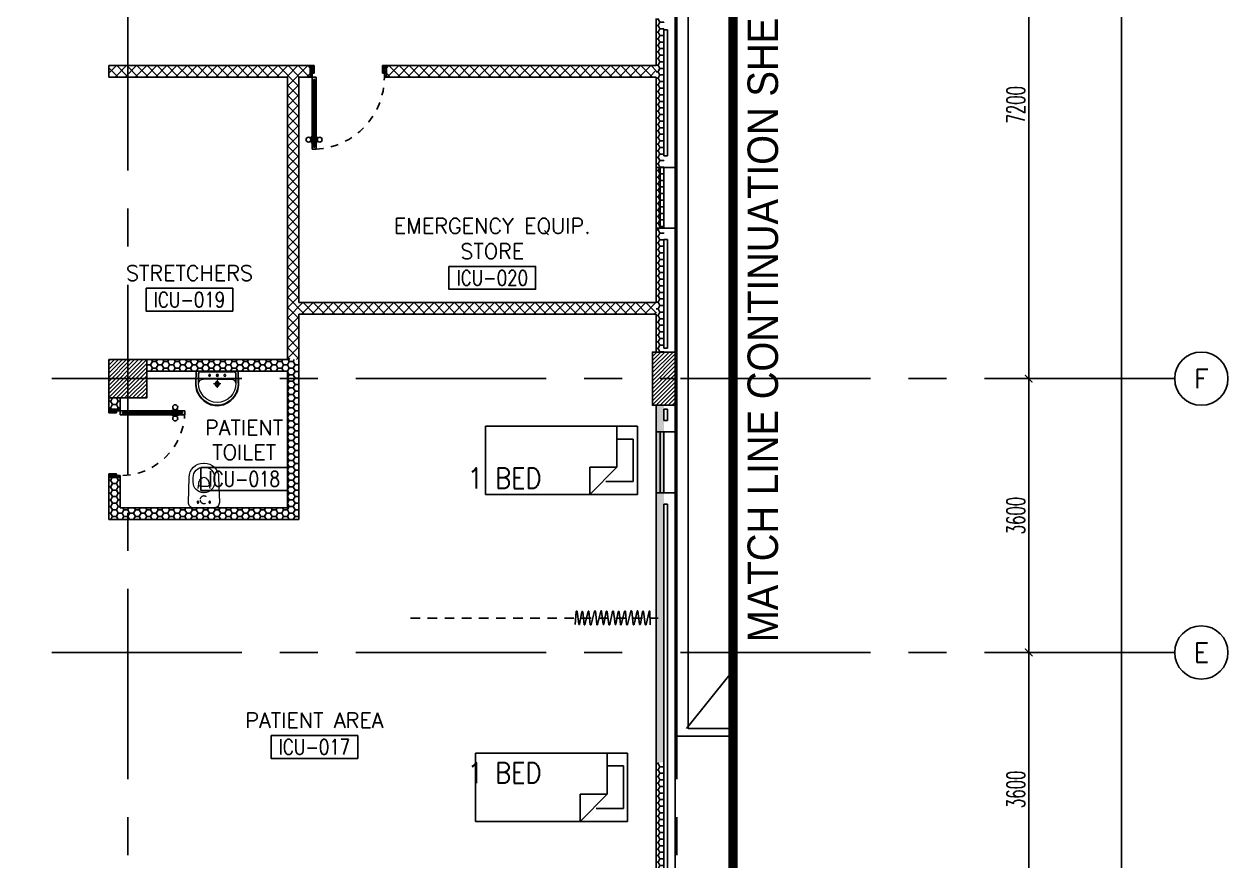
# Model space of a CAD drawing. Extents: x 275967.8 to 276060, y 57291.9 to 57371.4.
# Drawn here: x 276044.21 to 276060.05, y 57306.82 to 57317.82 of the extents above; entities that cross this region are included whole.
import ezdxf
from ezdxf.enums import TextEntityAlignment as Align

# ---------------------------------------------------------------- set-up
doc = ezdxf.new("R2010")
doc.units = 0
doc.header["$MEASUREMENT"] = 0
doc.header["$PDMODE"] = 34
for name, pattern in [('CENTER2', [1.125, 0.75, -0.125, 0.125, -0.125]), ('CENTERX2', [4, 2.5, -0.5, 0.5, -0.5]), ('DASHED', [0.75, 0.5, -0.25]), ('HIDDEN', [0.375, 0.25, -0.125]), ('HIDDEN2', [0.1875, 0.125, -0.0625])]:
    doc.linetypes.add(name, pattern=pattern)
doc.layers.get('0').update_dxf_attribs({"linetype": 'CONTINUOUS'})
doc.layers.get('DEFPOINTS').update_dxf_attribs({"linetype": 'CONTINUOUS'})
for name, color, linetype in [('A_CUBICLE_CURTAINS', 4, 'HIDDEN'), ('AX-CR', 2, 'CONTINUOUS'), ('AX-DIM', 4, 'CONTINUOUS'), ('AX-TXT', 2, 'CONTINUOUS'), ('AXES', 11, 'CENTERX2'), ('COL', 5, 'CONTINUOUS'), ('D_CURTAIN', 11, 'HIDDEN'), ('DOOR', 7, 'CONTINUOUS'), ('ELEV', 2, 'CONTINUOUS'), ('FIX', 3, 'CONTINUOUS'), ('FUR', 4, 'CONTINUOUS'), ('HAT', 8, 'CONTINUOUS'), ('INSUL', 4, 'CONTINUOUS'), ('RM-BOX', 4, 'CONTINUOUS'), ('RM-NAME', 2, 'CONTINUOUS'), ('RM-NO', 2, 'CONTINUOUS'), ('ROOF', 7, 'CONTINUOUS'), ('RS20', 9, 'CONTINUOUS'), ('SHAFT', 3, 'CONTINUOUS'), ('TXT1', 2, 'CONTINUOUS'), ('WALL', 2, 'CONTINUOUS'), ('WallType', 11, 'CONTINUOUS'), ('WallType2', 3, 'CONTINUOUS'), ('WIN', 3, 'CONTINUOUS')]:
    doc.layers.add(name, color=color, linetype=linetype)
doc.styles.add('ROMANS', font='ROMANS.shx', dxfattribs={"width": 0.6})
doc.styles.add('RS20', font='ROMANS.shx', dxfattribs={"height": 0.2})
doc.styles.add('TTXT', font='swisse.ttf', dxfattribs={"width": 0.6})
doc.dimstyles.new('STANDARD in', dxfattribs={"dimtxt": 0.24, "dimasz": 0.1, "dimexe": 0.07, "dimexo": 0.05, "dimgap": 0.05, "dimtad": 1, "dimdec": 0, "dimlfac": 1000, "dimzin": 0, "dimdsep": 46, "dimtxsty": 'ROMANS', "dimblk": 'ARCHTICK', "dimcen": 0.05, "dimdle": 0.05, "dimclrd": 4, "dimclre": 4, "dimclrt": 2, "dimadec": 0, "dimazin": 0, "dimtfac": 1, "dimtdec": 0, "dimtmove": 2, "dimatfit": 3, "dimfxl": 0, "dimtolj": 1, "dimtzin": 0, "dimarcsym": 0})
pattern_1 = [(0, (0, 0), (0.075, 0.04330127), [0.05, -0.1]), (120, (0, 0), (-0.074999999836, 0.043301270284), [0.05, -0.1]), (60, (0, 0), (1.64e-10, 0.086602540284), [-0.1, 0.05])]

# ---------------------------------------------------------------- blocks, each defined once
blk = doc.blocks.new('*X21')
at = {"color": 0}
for p, q in [((84179, 132651), (84678, 133150)), ((84179, 132704), (84625, 133150)), ((84179, 132757), (84571, 133150)), ((84179, 132810), (84518, 133150)), ((84179, 132864), (84465, 133150)), ((84179, 132917), (84412, 133150)), ((84179, 132970), (84359, 133150)), ((84179, 133023), (84306, 133150)), ((84179, 133076), (84253, 133150)), ((84179, 133129), (84200, 133150)), ((84231, 132650), (84679, 133098)), ((84284, 132650), (84679, 133045)), ((84337, 132650), (84679, 132992)), ((84390, 132650), (84679, 132939)), ((84443, 132650), (84679, 132886)), ((84496, 132650), (84679, 132833)), ((84549, 132650), (84679, 132780)), ((84602, 132650), (84679, 132727)), ((84655, 132650), (84679, 132674))]:
    blk.add_line(p, q, dxfattribs=at)
blk = doc.blocks.new('COL50')
at = {"layer": 'COL'}
blk.add_lwpolyline([(-250, 250), (-250, -250), (250, -250), (250, 250)], close=True, dxfattribs=at)
blk = doc.blocks.new('_ARCHTICK')
at = {"color": 0, "linetype": 'ByBlock', "const_width": 0.15}
blk.add_lwpolyline([(-0.5, -0.5), (0.5, 0.5)], dxfattribs=at)
blk = doc.blocks.new('*D152')
at = {"layer": 'AX-DIM', "color": 4, "lineweight": -2, "ltscale": 0.3}
for p, q in [((276058.645, 57357.883), (276058.645, 57298.463)), ((276056.803, 57357.833), (276058.715, 57357.833)), ((276054.365, 57298.513), (276058.715, 57298.513))]:
    blk.add_line(p, q, dxfattribs=at)
at = {"layer": 'DEFPOINTS', "color": 0, "ltscale": 0.3}
for p in [(276056.753, 57357.833), (276054.315, 57298.513), (276058.645, 57298.513)]:
    blk.add_point(p, dxfattribs=at)
at = {"layer": 'AX-DIM', "color": 4, "lineweight": -2, "ltscale": 0.3, "xscale": 0.1, "yscale": 0.1, "zscale": 0.1}
for p, rotation in [((276058.645, 57357.833), 90), ((276058.645, 57298.513), 270)]:
    blk.add_blockref('_ARCHTICK', p, dxfattribs=dict(at, rotation=rotation))
at = {"layer": 'AX-DIM', "color": 2, "ltscale": 0.3, "insert": (276058.475, 57328.173), "char_height": 0.24, "attachment_point": 5, "rotation": 90, "style": 'ROMANS'}
blk.add_mtext('\\A1;59320', dxfattribs=at)
blk = doc.blocks.new('*D146')
at = {"layer": 'AX-DIM', "color": 4, "lineweight": -2, "ltscale": 0.3}
for p, q in [((276057.075, 57320.363), (276057.495, 57320.363)), ((276057.425, 57320.413), (276057.425, 57313.113)), ((276057.075, 57313.163), (276057.495, 57313.163))]:
    blk.add_line(p, q, dxfattribs=at)
at = {"layer": 'DEFPOINTS', "color": 0, "ltscale": 0.3}
for p in [(276057.025, 57320.363), (276057.025, 57313.163), (276057.425, 57313.163)]:
    blk.add_point(p, dxfattribs=at)
at = {"layer": 'AX-DIM', "color": 4, "lineweight": -2, "ltscale": 0.3, "xscale": 0.1, "yscale": 0.1, "zscale": 0.1}
for p, rotation in [((276057.425, 57320.363), 90), ((276057.425, 57313.163), 270)]:
    blk.add_blockref('_ARCHTICK', p, dxfattribs=dict(at, rotation=rotation))
at = {"layer": 'AX-DIM', "color": 2, "ltscale": 0.3, "insert": (276057.255, 57316.763), "char_height": 0.24, "attachment_point": 5, "rotation": 90, "style": 'ROMANS'}
blk.add_mtext('\\A1;7200', dxfattribs=at)
blk = doc.blocks.new('AXR')
at = {"layer": 'AX-CR'}
blk.add_circle((350, 0), 350, dxfattribs=at)
at = {"layer": 'AX-TXT', "style": 'ROMANS'}
blk.add_attdef('AX', text='', height=250, dxfattribs=at).set_placement((350, 0), align=Align.MIDDLE)
blk = doc.blocks.new('*D145')
at = {"layer": 'AX-DIM', "color": 4, "lineweight": -2, "ltscale": 0.3}
for p, q in [((276057.075, 57313.163), (276057.495, 57313.163)), ((276057.425, 57313.213), (276057.425, 57309.513)), ((276057.075, 57309.563), (276057.495, 57309.563))]:
    blk.add_line(p, q, dxfattribs=at)
at = {"layer": 'DEFPOINTS', "color": 0, "ltscale": 0.3}
for p in [(276057.025, 57313.163), (276057.025, 57309.563), (276057.425, 57309.563)]:
    blk.add_point(p, dxfattribs=at)
at = {"layer": 'AX-DIM', "color": 4, "lineweight": -2, "ltscale": 0.3, "xscale": 0.1, "yscale": 0.1, "zscale": 0.1}
for p, rotation in [((276057.425, 57313.163), 90), ((276057.425, 57309.563), 270)]:
    blk.add_blockref('_ARCHTICK', p, dxfattribs=dict(at, rotation=rotation))
at = {"layer": 'AX-DIM', "color": 2, "ltscale": 0.3, "insert": (276057.255, 57311.363), "char_height": 0.24, "attachment_point": 5, "rotation": 90, "style": 'ROMANS'}
blk.add_mtext('\\A1;3600', dxfattribs=at)
blk = doc.blocks.new('*D144')
at = {"layer": 'AX-DIM', "color": 4, "lineweight": -2, "ltscale": 0.3}
for p, q in [((276057.425, 57309.613), (276057.425, 57305.913)), ((276057.075, 57309.563), (276057.495, 57309.563)), ((276057.075, 57305.963), (276057.495, 57305.963))]:
    blk.add_line(p, q, dxfattribs=at)
at = {"layer": 'DEFPOINTS', "color": 0, "ltscale": 0.3}
for p in [(276057.025, 57309.563), (276057.025, 57305.963), (276057.425, 57305.963)]:
    blk.add_point(p, dxfattribs=at)
at = {"layer": 'AX-DIM', "color": 4, "lineweight": -2, "ltscale": 0.3, "xscale": 0.1, "yscale": 0.1, "zscale": 0.1}
for p, rotation in [((276057.425, 57309.563), 90), ((276057.425, 57305.963), 270)]:
    blk.add_blockref('_ARCHTICK', p, dxfattribs=dict(at, rotation=rotation))
at = {"layer": 'AX-DIM', "color": 2, "ltscale": 0.3, "insert": (276057.255, 57307.763), "char_height": 0.24, "attachment_point": 5, "rotation": 90, "style": 'ROMANS'}
blk.add_mtext('\\A1;3600', dxfattribs=at)
blk = doc.blocks.new('C11')
at = {"layer": 'HAT'}
h = blk.add_hatch(dxfattribs=at)
h.set_pattern_fill('ANSI31', color=256, scale=300, style=0)
h.set_pattern_definition([(45, (-248556.182, -75061.005), (-26.5165043, 26.5165043), [])])
h.paths.add_polyline_path([(300, 700), (0, 700), (0, 350), (300, 350)])
h.paths.add_polyline_path([(300, 350), (0, 350), (0, 0), (300, 0)])
at = {"layer": 'COL'}
blk.add_lwpolyline([(300, 700), (300, 0), (0, 0), (0, 700)], close=True, dxfattribs=at)
blk = doc.blocks.new('DOOR90')
at = {"layer": 'DOOR', "color": 0, "linetype": 'ByBlock'}
for p, q in [((-150, 0), (-150, -25)), ((-150, 0), (0, 0)), ((0, -50), (0, 0)), ((-1000, -25), (-1000, -75)), ((-1000, -75), (-1000, -25)), ((-950, -25), (-1000, -25)), ((-950, -75), (-1000, -75)), ((-970, -42), (-970, -58)), ((-950, -42), (-970, -42)), ((-950, -58), (-970, -58)), ((-950, -25), (-950, -42)), ((-950, -58), (-950, -75)), ((-918, -25), (-918, -18)), ((-828, -18), (-918, -18)), ((-918, -75), (-918, -82)), ((-828, -82), (-918, -82)), ((-905, -18), (-905, -9)), ((-905, -9), (-840, -9)), ((-905, -18), (-840, -18)), ((-905, -82), (-905, -91)), ((-905, -82), (-840, -82)), ((-905, -91), (-840, -91)), ((-840, -18), (-840, -9)), ((-840, -82), (-840, -91)), ((-828, -25), (-828, -18)), ((-828, -75), (-828, -82)), ((-200, -42), (-200, -25)), ((-200, -25), (-150, -25)), ((-180, -42), (-200, -42)), ((-200, -75), (-200, -58)), ((-200, -58), (-180, -58)), ((-150, -75), (-200, -75)), ((-180, -58), (-180, -42)), ((-150, -75), (-150, -25)), ((-150, -25), (-100, -25)), ((-100, -25), (-100, -50)), ((-100, -50), (0, -50)), ((-150, -900), (-150, -875)), ((-150, -875), (-100, -875)), ((0, -900), (-150, -900)), ((-150, -900), (0, -900)), ((-100, -850), (0, -850)), ((-100, -875), (-100, -850)), ((0, -850), (0, -900))]:
    blk.add_line(p, q, dxfattribs=at)
at = {"layer": 'DOOR', "color": 9, "linetype": 'ByBlock'}
for p, q in [((0, -50), (-114, 0)), ((0, -50), (-40, 0)), ((0, -50), (-100, -37)), ((0, -850), (-114, -900)), ((0, -850), (-100, -863)), ((0, -850), (-40, -900))]:
    blk.add_line(p, q, dxfattribs=at)
at = {"layer": 'DOOR', "linetype": 'ByBlock'}
for p, q in [((-200, -25), (-950, -25)), ((-200, -42), (-950, -42)), ((-200, -58), (-950, -58)), ((-950, -75), (-200, -75))]:
    blk.add_line(p, q, dxfattribs=at)
at = {"layer": 'DOOR', "color": 0, "linetype": 'ByBlock'}
for centre in [(-873, 24), (-873, -124)]:
    blk.add_circle(centre, 32.4, dxfattribs=at)
at = {"layer": 'DOOR', "color": 9, "linetype": 'ByBlock'}
for centre, radius, start, end in [((0, -50), 154, 161.1053, 166.2858), ((0, -50), 134, 158.1598, 169.28), ((0, -50), 94.4, 148.0182, 180), ((0, -50), 74.4, 137.7764, 180), ((0, -50), 114, 154.0838, 167.3774), ((0, -50), 54.4, 113.2074, 180), ((0, -50), 34.4, 90, 180), ((0, -50), 14.4, 90, 180), ((0, -850), 154, 193.7142, 198.8947), ((0, -850), 134, 190.72, 201.8402), ((0, -850), 94.4, 180, 211.9818), ((0, -850), 74.4, 180, 222.2236), ((0, -850), 54.4, 180, 246.7926), ((0, -850), 34.4, 180, 270), ((0, -850), 14.4, 180, 270)]:
    blk.add_arc(centre, radius, start, end, dxfattribs=at)
at = {"layer": 'DOOR', "linetype": 'HIDDEN', "ltscale": 0.5}
blk.add_arc((-150, -25), 850, 180, 270, dxfattribs=at)
blk = doc.blocks.new('RM1')
at = {"layer": 'RM-BOX'}
blk.add_lwpolyline([(570, -200), (-570, -200), (-570, -500), (570, -500)], close=True, dxfattribs=at)
at = {"layer": 'RM-NAME', "style": 'ROMANS'}
for tag, p in [('ROOMNAME1', (0, 324)), ('ROOMNAME2', (0, 0))]:
    blk.add_attdef(tag, text='', height=200, dxfattribs=at).set_placement(p, align=Align.MIDDLE)
at = {"layer": 'RM-NO', "style": 'ROMANS', "width": 0.8}
blk.add_attdef('ROOMNO', text='', height=200, dxfattribs=at).set_placement((0, -350), align=Align.MIDDLE)
blk = doc.blocks.new('C')
at = {"layer": 'D_CURTAIN'}
for points in [[(0.229, 0.077), (0.229, 0.077, 0.848601), (0.219, 0.076), (0.202, -0.062, -0.855925), (0.192, -0.063), (0.167, 0.072, 0.866955), (0.157, 0.072), (0.144, -0.065, -0.843142), (0.134, -0.066), (0.099, 0.077, 0.845318), (0.089, 0.076), (0.076, -0.066, -0.842227), (0.066, -0.067), (0.029, 0.079, 0.837896), (0.019, 0.078), (0.004, -0.065, -0.84563), (-0.006, -0.065), (-0.04, 0.078, 0.842014), (-0.049, 0.078), (-0.065, -0.063, -0.866148), (-0.075, -0.063), (-0.099, 0.074, 0.854133), (-0.109, 0.074), (-0.129, -0.066, -0.838104), (-0.139, -0.067), (-0.17, 0.077, 0.84026), (-0.18, 0.077), (-0.183, -0.071)], [(0.639, -0.068), (0.628, 0.076, 0.848601), (0.618, 0.076), (0.601, -0.063, -0.855925), (0.591, -0.063), (0.566, 0.071, 0.866955), (0.556, 0.071), (0.542, -0.066, -0.843142), (0.533, -0.066), (0.497, 0.076, 0.845318), (0.488, 0.075), (0.474, -0.067, -0.842227), (0.465, -0.068), (0.427, 0.078, 0.837896), (0.417, 0.078), (0.403, -0.065, -0.84563), (0.393, -0.066), (0.359, 0.078, 0.842014), (0.349, 0.077), (0.334, -0.063, -0.866148), (0.324, -0.064), (0.299, 0.074, 0.854133), (0.29, 0.073), (0.27, -0.067, -0.838104), (0.26, -0.067), (0.229, 0.077, 0.84026), (0.219, 0.076)]]:
    blk.add_lwpolyline(points, format="xyb", dxfattribs=at)
blk = doc.blocks.new('LAV1')
at = {"layer": 'FIX', "linetype": 'ByBlock', "ltscale": 0.3}
for p, q in [((-280, 210), (-275, 50)), ((-245, 210), (-245, 85)), ((245, 210), (245, 85)), ((280, 210), (275, 50)), ((0, 60), (-220, 60)), ((0, 60), (220, 60))]:
    blk.add_line(p, q, dxfattribs=at)
at = {"layer": 'FIX', "linetype": 'Continuous', "lineweight": 20}
for p, q in [((-275, 210), (-275, 50)), ((275, 210), (275, 50)), ((0, 50), (-275, 50)), ((0, 50), (-252, 50)), ((0, 155), (-181, 155)), ((0, 155), (181, 155)), ((0, 50), (252, 50)), ((0, 50), (275, 50))]:
    blk.add_line(p, q, dxfattribs=at)
at = {"layer": 'FIX', "linetype": 'DASHED', "lineweight": 20, "ltscale": 0.05}
for p, q in [((50, 220), (-50, 220)), ((0, 170), (0, 270)), ((0, 170), (0, 270))]:
    blk.add_line(p, q, dxfattribs=at)
at = {"layer": 'FIX', "lineweight": 20}
for p, q in [((16, 107), (-15, 107)), ((0, 92), (0, 123))]:
    blk.add_line(p, q, dxfattribs=at)
for centre, radius in [((0, 220), 29.5), ((0, 220), 22.5), ((0, 107), 15.5)]:
    blk.add_circle(centre, radius, dxfattribs=at)
at = {"layer": 'FIX', "linetype": 'HIDDEN', "lineweight": 20, "ltscale": 0.05}
for centre in [(-100, 107), (100, 107)]:
    blk.add_circle(centre, 12.4, dxfattribs=at)
at = {"layer": 'FIX', "linetype": 'ByBlock', "ltscale": 0.3}
for centre, radius, start, end in [((7, 220), 287, 91.3776, 182.0064), ((-7, 220), 287, 357.9936, 88.6224), ((-220, 85), 24.9, 179.7021, 269.9486), ((220, 85), 24.9, 270.0514, 0.2979)]:
    blk.add_arc(centre, radius, start, end, dxfattribs=at)
at = {"layer": 'FIX', "linetype": 'Continuous', "lineweight": 20}
for centre, radius, start, end in [((8, 217), 283, 91.6988, 181.351), ((-8, 217), 283, 358.649, 88.3012), ((8, 212), 253, 91.7328, 180.4884), ((-8, 212), 253, 359.5116, 88.2672), ((-179, 222), 66.9, 190.2006, 268.0786), ((179, 222), 66.9, 271.9214, 349.7994)]:
    blk.add_arc(centre, radius, start, end, dxfattribs=at)
blk = doc.blocks.new('WC1')
at = {"layer": 'FIX', "lineweight": 20}
for p, q in [((-210, 204), (-538, 194)), ((-727, 5), (-727, -5)), ((-674, 5), (-674, -5)), ((-534, 24), (-540, 0)), ((-540, 0), (-534, -24)), ((-475, 141), (-538, 141)), ((-395, 76), (-490, 60)), ((-339, 5), (-339, -5)), ((-538, -141), (-475, -141)), ((-490, -60), (-395, -76)), ((-538, -194), (-210, -204))]:
    blk.add_line(p, q, dxfattribs=at)
at = {"layer": 'FIX', "linetype": 'Continuous', "lineweight": 20}
blk.add_line((-420, -47), (-420, 45), dxfattribs=at)
at = {"layer": 'FIX', "lineweight": 20}
blk.add_lwpolyline([(-213, -204), (-210, -204, 0.414214), (-137, -131), (-137, 0), (-137, 131, 0.414214), (-210, 204)], format="xyb", dxfattribs=at)
at = {"layer": 'FIX', "linetype": 'HIDDEN2', "lineweight": 20, "ltscale": 0.3}
blk.add_circle((-245, 0), 49.8, dxfattribs=at)
at = {"layer": 'FIX', "linetype": 'HIDDEN', "lineweight": 20, "ltscale": 0.05}
for centre in [(-213, 78), (-213, -77)]:
    blk.add_circle(centre, 11.6, dxfattribs=at)
at = {"layer": 'FIX', "lineweight": 20}
for centre, radius, start, end in [((-538, 5), 189, 90, 180), ((-538, 5), 136, 90, 180), ((-473, -7), 68.2, 128.9242, 152.8468), ((-464, -18), 82, 108.496, 128.9242), ((-475, 5), 136, 360, 90), ((-538, -5), 189, 180, 270), ((-538, -5), 136, 180, 270), ((-473, 7), 68.2, 207.1532, 231.0758), ((-464, 18), 82, 231.0758, 251.504), ((-475, -5), 136, 270, 0)]:
    blk.add_arc(centre, radius, start, end, dxfattribs=at)
at = {"layer": 'FIX', "linetype": 'Continuous', "lineweight": 20}
for centre, start, end in [((-443, 46), 357.6662, 91.6121), ((-442, -46), 268.3879, 2.3338)]:
    blk.add_arc(centre, 22.3, start, end, dxfattribs=at)
blk = doc.blocks.new('DOOR-10')
at = {"layer": 'DOOR', "color": 0, "linetype": 'ByBlock'}
for p, q in [((-83, 1005), (-92, 1005)), ((-92, 1005), (-92, 940)), ((-76, 1018), (-83, 1018)), ((-83, 928), (-83, 1018)), ((-83, 1005), (-83, 940)), ((-26, 1100), (-76, 1100)), ((-76, 1100), (-26, 1100)), ((-76, 1050), (-76, 1100)), ((-59, 1050), (-76, 1050)), ((-43, 1070), (-59, 1070)), ((-59, 1050), (-59, 1070)), ((-43, 1050), (-43, 1070)), ((-26, 1050), (-43, 1050)), ((-26, 1050), (-26, 1100)), ((-26, 1018), (-18, 1018)), ((-18, 928), (-18, 1018)), ((-18, 1005), (-9, 1005)), ((-18, 1005), (-18, 940)), ((-9, 1005), (-9, 940)), ((-83, 940), (-92, 940)), ((-76, 928), (-83, 928)), ((-26, 928), (-18, 928)), ((-18, 940), (-9, 940)), ((-76, 200), (-59, 200)), ((-76, 150), (-76, 200)), ((-59, 200), (-59, 180)), ((-59, 180), (-43, 180)), ((-43, 200), (-26, 200)), ((-43, 180), (-43, 200)), ((-26, 200), (-26, 150)), ((-1001, 0), (-1001, 150)), ((-1001, 150), (-976, 150)), ((-1001, 150), (-1001, 0)), ((-951, 0), (-1001, 0)), ((-976, 150), (-976, 100)), ((-976, 100), (-951, 100)), ((-951, 100), (-951, 0)), ((-76, 150), (-26, 150)), ((-51, 100), (-51, 0)), ((-26, 100), (-51, 100)), ((-51, 0), (-1, 0)), ((-1, 150), (-26, 150)), ((-26, 150), (-26, 100))]:
    blk.add_line(p, q, dxfattribs=at)
at = {"layer": 'DOOR', "linetype": 'ByBlock'}
for p, q in [((-76, 1050), (-76, 200)), ((-59, 200), (-59, 1050)), ((-43, 200), (-43, 1050)), ((-26, 200), (-26, 1050))]:
    blk.add_line(p, q, dxfattribs=at)
at = {"layer": 'DOOR', "color": 9, "linetype": 'ByBlock'}
for p, q in [((-951, 0), (-1001, 114)), ((-951, 0), (-1001, 40)), ((-951, 0), (-964, 100)), ((-51, 0), (-1, 114)), ((-51, 0), (-37, 100)), ((-51, 0), (-1, 40)), ((-1, 0), (-1, 150))]:
    blk.add_line(p, q, dxfattribs=at)
at = {"layer": 'DOOR', "color": 0, "linetype": 'ByBlock'}
for centre in [(-124, 973), (23, 973)]:
    blk.add_circle(centre, 32.4, dxfattribs=at)
at = {"layer": 'DOOR', "linetype": 'HIDDEN', "ltscale": 0.5}
blk.add_arc((-23, 149), 952, 93.1482, 179.9482, dxfattribs=at)
at = {"layer": 'DOOR', "color": 9, "linetype": 'ByBlock'}
for centre, radius, start, end in [((-951, 0), 154, 103.7142, 108.8947), ((-951, 0), 134, 100.72, 111.8402), ((-951, 0), 94.4, 90, 121.9818), ((-951, 0), 74.4, 90, 132.2236), ((-951, 0), 54.4, 90, 156.7926), ((-951, 0), 34.4, 90, 180), ((-951, 0), 14.4, 90, 180), ((-51, 0), 94.4, 58.0182, 90), ((-51, 0), 74.4, 47.7764, 90), ((-51, 0), 54.4, 23.2074, 90), ((-51, 0), 34.4, 0, 90), ((-51, 0), 14.4, 0, 90), ((-51, 0), 134, 68.1598, 79.28), ((-51, 0), 114, 64.0838, 77.3774), ((-51, 0), 154, 71.1053, 76.2858)]:
    blk.add_arc(centre, radius, start, end, dxfattribs=at)

msp = doc.modelspace()

# ---------------------------------------------------------------- hatches: boundary and pattern name
at = {"layer": 'WallType', "linetype": 'ByBlock', "ltscale": 0.3}
h = msp.add_hatch(dxfattribs=at)
h.set_pattern_fill('ANSI37', color=256, scale=0.75, style=0)
h.set_pattern_definition([(45, (0, 0), (-0.066291260736, 0.066291260736), []), (135, (0, 0), (-0.066291260736, -0.066291260736), [])])
h.paths.add_polyline_path([(276045.5755, 57317.2779), (276045.3255, 57317.2779), (276045.3255, 57317.1279), (276045.5755, 57317.1279)])
h.paths.add_polyline_path([(276047.9755, 57317.2779), (276045.5755, 57317.2779), (276045.5755, 57317.1279), (276047.6755, 57317.1279), (276047.6755, 57313.4129), (276047.8255, 57313.4129), (276047.8255, 57314.0129), (276052.5255, 57314.0129), (276052.5255, 57314.1629), (276047.8255, 57314.1629), (276047.8255, 57317.1279), (276047.9755, 57317.1279)])
h.paths.add_polyline_path([(276052.5255, 57317.2779), (276049.0349, 57317.2779), (276049.0349, 57317.1279), (276052.5255, 57317.1279)])
h.paths.add_polyline_path([(276049.0349, 57317.2779), (276048.9755, 57317.2779), (276048.9755, 57317.1279), (276049.0349, 57317.1279)], flags=17)
at = {"layer": 'WallType2', "linetype": 'ByBlock', "ltscale": 0.3}
h = msp.add_hatch(dxfattribs=at)
h.set_pattern_fill('HONEY', color=256, scale=0.4, style=0)
h.set_pattern_definition(pattern_1)
h.paths.add_polyline_path([(276052.6255, 57317.8993), (276052.5255, 57317.8993), (276052.5255, 57317.2779), (276052.5255, 57315.9405), (276052.6255, 57315.9405)])
h = msp.add_hatch(dxfattribs=at)
h.set_pattern_fill('HONEY', color=256, scale=0.4, style=0)
h.set_pattern_definition(pattern_1)
h.paths.add_polyline_path([(276052.6255, 57315.1405), (276052.5255, 57315.1405), (276052.5255, 57314.1629), (276052.5255, 57313.5129), (276052.6255, 57313.5129)])
h.paths.add_polyline_path([(276052.6255, 57315.9405), (276052.5255, 57315.9405), (276052.5255, 57315.1405), (276052.6255, 57315.1405)])
h = msp.add_hatch(dxfattribs=at)
h.set_pattern_fill('HONEY', color=256, scale=0.4, style=0)
h.set_pattern_definition([(0, (0, 0), (0.075, 0.04330127), [0.05, -0.1]), (120, (0, 0), (-0.074999999836, 0.043301270284), [0.05, -0.1]), (60, (0, 0), (1.64e-10, 0.086602540284), [-0.1, 0.05])])
h.paths.add_polyline_path([(276047.8255, 57313.1629), (276047.6755, 57313.1629), (276047.6755, 57311.4629), (276045.5755, 57311.4629), (276045.5755, 57311.3129), (276047.8255, 57311.3129)])
h.paths.add_polyline_path([(276045.5755, 57311.4629), (276045.4755, 57311.4629), (276045.4755, 57311.8629), (276045.3255, 57311.8629), (276045.3255, 57311.3129), (276045.5755, 57311.3129)])
h.paths.add_polyline_path([(276045.4755, 57312.9129), (276045.3255, 57312.9129), (276045.3255, 57312.7629), (276045.4755, 57312.7629)])
h.paths.add_polyline_path([(276047.8255, 57313.4129), (276045.8255, 57313.4129), (276045.8255, 57313.2629), (276047.6755, 57313.2629), (276047.6755, 57313.1629), (276047.8255, 57313.1629)])
h = msp.add_hatch(dxfattribs=at)
h.set_pattern_fill('HONEY', color=256, scale=0.4, style=0)
h.set_pattern_definition(pattern_1)
h.paths.add_polyline_path([(276052.6255, 57311.6629), (276052.5255, 57311.6629), (276052.5255, 57308.1176), (276052.6255, 57308.1176)])
h.paths.add_polyline_path([(276052.6255, 57312.4629), (276052.5255, 57312.4629), (276052.5255, 57311.6629), (276052.6255, 57311.6629)])
h.paths.add_polyline_path([(276052.6255, 57312.8129), (276052.5255, 57312.8129), (276052.5255, 57312.4629), (276052.6255, 57312.4629)])
h = msp.add_hatch(dxfattribs=at)
h.set_pattern_fill('HONEY', color=256, scale=0.4, style=0)
h.set_pattern_definition(pattern_1)
h.paths.add_polyline_path([(276052.5255, 57306.3129), (276052.6255, 57306.3129), (276052.6255, 57307.3176), (276052.5255, 57307.3176)])
h.paths.add_polyline_path([(276052.6255, 57308.1176), (276052.5255, 57308.1176), (276052.5255, 57307.3176), (276052.6255, 57307.3176)])

# ---------------------------------------------------------------- linework, layer by layer
at = {"layer": 'A_CUBICLE_CURTAINS', "ltscale": 0.5}
msp.add_line((276049.2935, 57310.0129), (276052.5507, 57310.0129), dxfattribs=at)
at = {"layer": 'AXES'}
for p, q in [((276052.7755, 57291.8986), (276052.7755, 57370.3613)), ((276052.7955, 57291.8986), (276052.7955, 57370.3613)), ((276045.5755, 57291.8986), (276045.5755, 57352.4829)), ((276036.5755, 57313.1629), (276052.7755, 57313.1629)), ((276059.3451, 57313.1629), (276052.5255, 57313.1629)), ((276036.5755, 57309.5629), (276052.5288, 57309.5629)), ((276059.3451, 57309.5629), (276052.5255, 57309.5629))]:
    msp.add_line(p, q, dxfattribs=at)
at = {"layer": 'ELEV', "linetype": 'CENTER2', "const_width": 0.12}
msp.add_lwpolyline([(276053.5351, 57296.8068), (276053.5351, 57360.645)], dxfattribs=at)
at = {"layer": 'FUR'}
for p, q in [((276050.2791, 57311.6394), (276050.2791, 57312.5394)), ((276050.2791, 57312.5394), (276052.2791, 57312.5394)), ((276052.0074, 57312.5394), (276052.0074, 57312.0006)), ((276052.2791, 57312.5394), (276052.2791, 57311.6394)), ((276052.0074, 57312.3695), (276052.2236, 57312.3695)), ((276052.2236, 57312.3695), (276052.2236, 57311.8116)), ((276052.0074, 57312.0006), (276051.654, 57312.0006)), ((276051.654, 57311.6394), (276051.654, 57312.0006)), ((276052.0074, 57312.0006), (276051.654, 57311.6394)), ((276052.2236, 57311.8116), (276051.8639, 57311.8116)), ((276052.2791, 57311.6394), (276050.2791, 57311.6394)), ((276050.1494, 57307.3413), (276050.1494, 57308.2413)), ((276050.1494, 57308.2413), (276052.1494, 57308.2413)), ((276051.8778, 57308.2413), (276051.8778, 57307.7025)), ((276052.1494, 57308.2413), (276052.1494, 57307.3413)), ((276051.8778, 57308.0714), (276052.094, 57308.0714)), ((276052.094, 57308.0714), (276052.094, 57307.5135)), ((276051.8778, 57307.7025), (276051.5244, 57307.7025)), ((276051.5244, 57307.3413), (276051.5244, 57307.7025)), ((276051.8778, 57307.7025), (276051.5244, 57307.3413)), ((276052.094, 57307.5135), (276051.7343, 57307.5135)), ((276052.1494, 57307.3413), (276050.1494, 57307.3413))]:
    msp.add_line(p, q, dxfattribs=at)
at = {"layer": 'INSUL'}
for p, q in [((276052.6255, 57317.7493), (276052.6255, 57316.0905)), ((276052.6255, 57317.7493), (276052.6755, 57317.7493)), ((276052.6755, 57317.7493), (276052.6755, 57316.0905)), ((276052.6255, 57316.0905), (276052.6755, 57316.0905)), ((276052.6255, 57314.9905), (276052.6255, 57313.5629)), ((276052.6255, 57314.9905), (276052.6755, 57314.9905)), ((276052.6755, 57314.9905), (276052.6755, 57313.5629)), ((276052.6255, 57313.5629), (276052.6755, 57313.5629)), ((276052.6255, 57312.7629), (276052.6755, 57312.7629)), ((276052.6255, 57312.7629), (276052.6255, 57312.6129)), ((276052.6755, 57312.7629), (276052.6755, 57312.6129)), ((276052.6255, 57312.6129), (276052.6755, 57312.6129)), ((276052.6255, 57311.5129), (276052.6255, 57306.3129)), ((276052.6255, 57311.5129), (276052.6755, 57311.5129)), ((276052.6755, 57311.5129), (276052.6755, 57306.3129))]:
    msp.add_line(p, q, dxfattribs=at)
at = {"layer": 'ROOF'}
for p, q in [((276052.7955, 57320.1129), (276052.7955, 57308.4629)), ((276052.9455, 57308.5629), (276052.9455, 57320.0129)), ((276052.9455, 57308.5629), (276053.4947, 57308.5629)), ((276052.7955, 57308.4629), (276053.4947, 57308.4629))]:
    msp.add_line(p, q, dxfattribs=at)
at = {"layer": 'SHAFT'}
msp.add_line((276052.9255, 57308.5629), (276053.4947, 57309.2752), dxfattribs=at)
at = {"layer": 'WALL', "linetype": 'ByBlock'}
for p, q in [((276052.5255, 57317.8993), (276052.5255, 57317.2779)), ((276052.7755, 57317.8993), (276052.7755, 57315.9405)), ((276052.7722, 57317.7493), (276052.7755, 57317.7493)), ((276045.3255, 57317.2779), (276045.3255, 57317.1279)), ((276047.9755, 57317.2779), (276045.3255, 57317.2779)), ((276047.9755, 57317.2779), (276047.9755, 57317.1279)), ((276052.5255, 57317.2779), (276048.9755, 57317.2779)), ((276048.9755, 57317.2779), (276048.9755, 57317.1279)), ((276047.6755, 57317.1279), (276045.3255, 57317.1279)), ((276047.6755, 57317.1279), (276047.6755, 57313.4129)), ((276047.8255, 57317.1279), (276047.8255, 57314.1629)), ((276047.9755, 57317.1279), (276047.8255, 57317.1279)), ((276052.5255, 57317.1279), (276048.9755, 57317.1279)), ((276052.5255, 57317.1279), (276052.5255, 57315.9405)), ((276052.7722, 57316.0905), (276052.7755, 57316.0905)), ((276052.5255, 57315.9405), (276052.7755, 57315.9405)), ((276052.5255, 57315.1405), (276052.7755, 57315.1405)), ((276052.5255, 57315.1405), (276052.5255, 57314.1629)), ((276052.7755, 57315.1405), (276052.7755, 57313.5129)), ((276052.7722, 57314.9905), (276052.7755, 57314.9905)), ((276047.8255, 57314.1629), (276052.5255, 57314.1629)), ((276047.8255, 57311.3129), (276047.8255, 57314.0129)), ((276047.8255, 57314.0129), (276052.5255, 57314.0129)), ((276052.5255, 57314.0129), (276052.5255, 57313.5129)), ((276045.8255, 57313.4129), (276047.6755, 57313.4129)), ((276045.8255, 57313.2629), (276047.6755, 57313.2629)), ((276047.6755, 57311.4629), (276047.6755, 57313.2629)), ((276052.5255, 57312.8129), (276052.5255, 57312.4629)), ((276052.7755, 57312.8129), (276052.7755, 57312.4629)), ((276052.5255, 57312.4629), (276052.7755, 57312.4629)), ((276052.5255, 57311.6629), (276052.7755, 57311.6629)), ((276052.5255, 57311.6629), (276052.5255, 57306.3129)), ((276052.7755, 57311.6629), (276052.7755, 57306.3129)), ((276045.4755, 57311.4629), (276047.6755, 57311.4629)), ((276045.3255, 57311.3129), (276047.8255, 57311.3129)), ((276052.7722, 57309.5129), (276052.7755, 57309.5129))]:
    msp.add_line(p, q, dxfattribs=at)
at = {"layer": 'WALL'}
for p, q in [((276045.3255, 57312.9129), (276045.3255, 57312.7629)), ((276045.4755, 57312.9129), (276045.4755, 57312.7629)), ((276045.4755, 57312.7629), (276045.3255, 57312.7629)), ((276045.4755, 57311.8629), (276045.3255, 57311.8629)), ((276045.3255, 57311.8629), (276045.3255, 57311.3129)), ((276045.4755, 57311.8629), (276045.4755, 57311.4629))]:
    msp.add_line(p, q, dxfattribs=at)
at = {"layer": 'WALL', "linetype": 'ByBlock', "ltscale": 0.3}
for points in [[(276045.3255, 57313.4129), (276045.8255, 57313.4129), (276045.8255, 57312.9129), (276045.3255, 57312.9129)], [(276052.4755, 57313.5129), (276052.7755, 57313.5129), (276052.7755, 57312.8129), (276052.4755, 57312.8129)]]:
    msp.add_lwpolyline(points, close=True, dxfattribs=at)
at = {"layer": 'WIN'}
for p, q in [((276052.5255, 57315.9405), (276052.5255, 57315.1405)), ((276052.5755, 57315.9405), (276052.5755, 57315.1405)), ((276052.6255, 57315.9405), (276052.6255, 57315.1405)), ((276052.7755, 57315.9405), (276052.7755, 57315.1405)), ((276052.5255, 57312.4629), (276052.5255, 57311.6629)), ((276052.5755, 57312.4629), (276052.5755, 57311.6629)), ((276052.6255, 57312.4629), (276052.6255, 57311.6629)), ((276052.7755, 57312.4629), (276052.7755, 57311.6629))]:
    msp.add_line(p, q, dxfattribs=at)

# ---------------------------------------------------------------- block references
at = {"layer": 'AXES', "xscale": 0.001, "yscale": 0.001, "zscale": 0.001}
for p, values in [((276059.3451, 57313.1629), {'AX': 'F'}), ((276059.3451, 57309.5629), {'AX': 'E'})]:
    msp.add_blockref('AXR', p, dxfattribs=at).add_auto_attribs(values)
at = {"layer": 'COL', "xscale": 0.001, "yscale": 0.001, "zscale": 0.001}
msp.add_blockref('COL50', (276045.5755, 57313.1629), dxfattribs=at)
at = {"layer": 'COL', "linetype": 'ByBlock', "xscale": 0.001, "yscale": 0.001, "zscale": 0.001}
msp.add_blockref('C11', (276052.4755, 57312.8129), dxfattribs=at)
at = {"layer": 'D_CURTAIN', "ltscale": 2, "xscale": -1.2, "yscale": 1.2, "zscale": 1.2}
msp.add_blockref('C', (276052.2264, 57310.0113), dxfattribs=at)
at = {"layer": 'DOOR', "color": 0, "linetype": 'ByBlock', "ltscale": 0.3, "xscale": 0.001, "yscale": 0.001, "zscale": 0.001, "rotation": 180}
msp.add_blockref('DOOR-10', (276047.9748, 57317.2779), dxfattribs=at)
at = {"layer": 'DOOR', "color": 0, "linetype": 'ByBlock', "xscale": -0.001, "yscale": 0.001, "zscale": 0.001}
msp.add_blockref('DOOR90', (276045.3255, 57312.7629), dxfattribs=at)
at = {"layer": 'FIX', "xscale": -0.001, "yscale": 0.001, "zscale": 0.001}
for name, p, rotation in [('LAV1', (276046.7505, 57313.3129), 180), ('WC1', (276046.5755, 57311.3259), 90)]:
    msp.add_blockref(name, p, dxfattribs=dict(at, rotation=rotation))
at = {"layer": 'HAT', "xscale": 0.001, "yscale": 0.001, "zscale": 0.001}
msp.add_blockref('*X21', (275961.1463, 57180.2632), dxfattribs=at)
at = {"layer": 'RM-NAME'}
ref = msp.add_blockref('RM1', (276050.3692, 57314.8378), dxfattribs=dict(at, xscale=-0.001, yscale=0.001, zscale=0.001))
ref.add_attrib('ROOMNO', 'ICU-020', dxfattribs={"layer": 'RM-NO', "height": 0.2, "style": 'ROMANS', "width": 0.8}).set_placement((276050.3692, 57314.4878), align=Align.MIDDLE)
ref.add_attrib('ROOMNAME2', 'STORE', dxfattribs={"height": 0.2, "style": 'ROMANS'}).set_placement((276050.3692, 57314.8378), align=Align.MIDDLE)
ref.add_attrib('ROOMNAME1', 'EMERGENCY EQUIP.', dxfattribs={"height": 0.2, "style": 'ROMANS'}).set_placement((276050.3692, 57315.1616), align=Align.MIDDLE)
ref = msp.add_blockref('RM1', (276046.3858, 57314.5508), dxfattribs=dict(at, xscale=-0.001, yscale=0.001, zscale=0.001))
ref.add_attrib('ROOMNO', 'ICU-019', dxfattribs={"layer": 'RM-NO', "height": 0.2, "style": 'ROMANS', "width": 0.8}).set_placement((276046.3858, 57314.2008), align=Align.MIDDLE)
ref.add_attrib('ROOMNAME2', 'STRETCHERS', dxfattribs={"height": 0.2, "style": 'ROMANS'}).set_placement((276046.3858, 57314.5508), align=Align.MIDDLE)
ref = msp.add_blockref('RM1', (276047.1056, 57312.1947), dxfattribs=dict(at, xscale=-0.001, yscale=0.001, zscale=0.001))
ref.add_attrib('ROOMNO', 'ICU-018', dxfattribs={"layer": 'RM-NO', "height": 0.2, "style": 'ROMANS', "width": 0.8}).set_placement((276047.1056, 57311.8447), align=Align.MIDDLE)
ref.add_attrib('ROOMNAME2', 'TOILET', dxfattribs={"height": 0.2, "style": 'ROMANS'}).set_placement((276047.1056, 57312.1947), align=Align.MIDDLE)
ref.add_attrib('ROOMNAME1', 'PATIENT', dxfattribs={"height": 0.2, "style": 'ROMANS'}).set_placement((276047.1056, 57312.5185), align=Align.MIDDLE)
ref = msp.add_blockref('RM1', (276048.0296, 57308.6713), dxfattribs=dict(at, xscale=-0.001, yscale=0.001, zscale=0.001))
ref.add_attrib('ROOMNO', 'ICU-017', dxfattribs={"layer": 'RM-NO', "height": 0.2, "style": 'ROMANS', "width": 0.8}).set_placement((276048.0296, 57308.3213), align=Align.MIDDLE)
ref.add_attrib('ROOMNAME2', 'PATIENT AREA', dxfattribs={"height": 0.2, "style": 'ROMANS'}).set_placement((276048.0296, 57308.6713), align=Align.MIDDLE)

# ---------------------------------------------------------------- texts
at = {"layer": 'RS20', "style": 'RS20', "width": 0.85}
for p in [(276050.53, 57311.855), (276050.53, 57307.9816)]:
    msp.add_text('1 BED', height=0.2736, dxfattribs=at).set_placement(p, align=Align.MIDDLE)
at = {"layer": 'TXT1', "color": 6, "style": 'TTXT', "width": 0.9}
msp.add_text('MATCH LINE CONTINUATION SHEET No. MH.AR.066', height=0.401182, rotation=90, dxfattribs=at).set_placement((276054.1273, 57309.6977))

# ---------------------------------------------------------------- dimensions: what is measured, and where the dimension line sits
at = {"layer": 'AX-DIM'}
for base, p1, p2, picture, middle in [((276058.6451, 57298.5129), (276056.7529, 57357.8329), (276054.3153, 57298.5129), '*D152', (276058.4751, 57328.1729)), ((276057.4253, 57313.1629), (276057.0253, 57320.3629), (276057.0253, 57313.1629), '*D146', (276057.2553, 57316.7629)), ((276057.4253, 57309.5629), (276057.0253, 57313.1629), (276057.0253, 57309.5629), '*D145', (276057.2553, 57311.3629)), ((276057.4253, 57305.9629), (276057.0253, 57309.5629), (276057.0253, 57305.9629), '*D144', (276057.2553, 57307.7629))]:
    dim = msp.add_linear_dim(base=base, p1=p1, p2=p2, angle=270, dimstyle='STANDARD in', dxfattribs=at)
    dim.commit()
    dim.dimension.update_dxf_attribs({"geometry": picture, "text_midpoint": middle})

doc.saveas('drawing.dxf')
